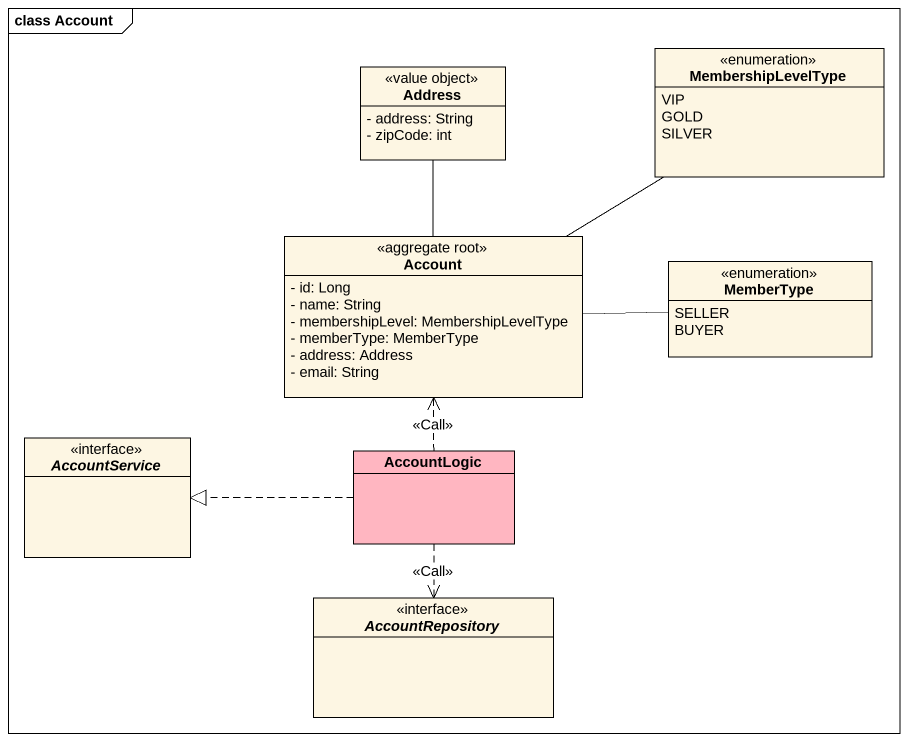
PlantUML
@startuml
mainframe class Account
hide circle
hide empty members
skinparam classAttributeIconSize 0
enum MembershipLevelType {
  VIP
  GOLD
  SILVER
}
class Address <<value object>> {
  - address: String
  - zipCode: int
}
class Account <<aggregate root>> {
  - id: Long
  - name: String
  - membershipLevel: MembershipLevelType
  - memberType: MemberType
  - address: Address
  - email: String
}
enum MemberType {
  SELLER
  BUYER
}
interface AccountService
class AccountLogic #FFB6C1
interface AccountRepository
Account -up- MembershipLevelType
Account -up- Address
Account -right- MemberType
AccountLogic .up.> Account : <<Call>>
AccountLogic .left.|> AccountService
AccountLogic ..> AccountRepository : <<Call>>
@enduml
